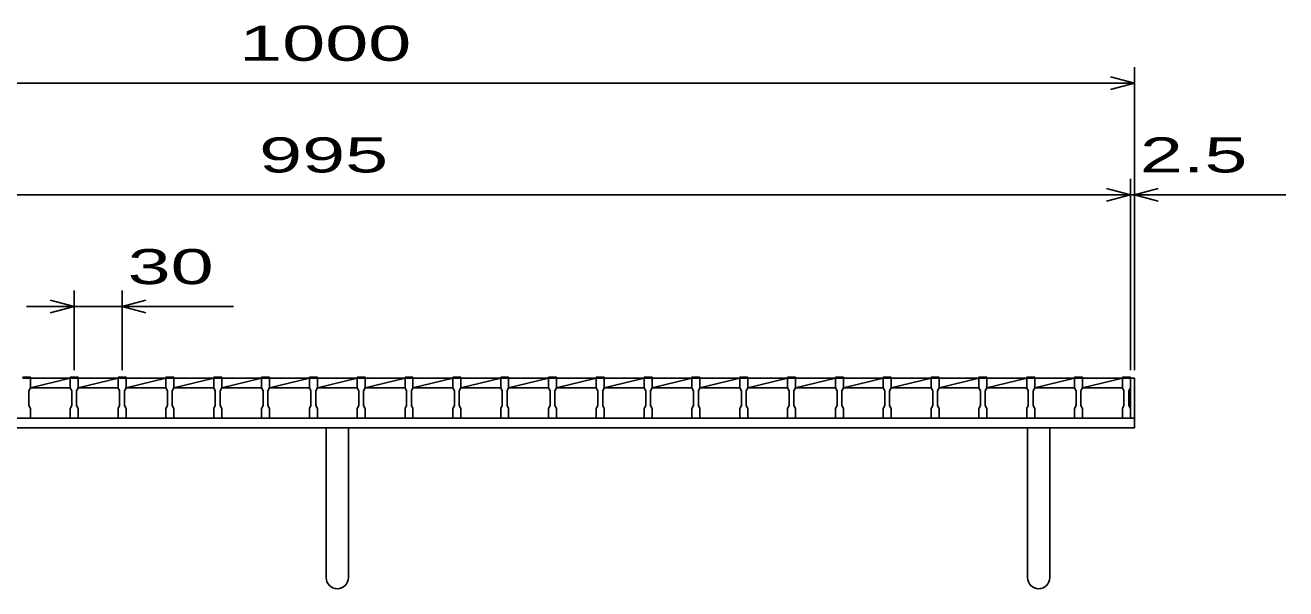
# Model space of a CAD drawing. Units: millimetres, scale not verified. Extents: x -1820 to 1731, y -1282 to 1054.
# Drawn here: x -1117 to -326, y -570 to -216 of the extents above; entities that cross this region are included whole.
import ezdxf
from ezdxf.enums import TextEntityAlignment as Align

# ---------------------------------------------------------------- set-up
doc = ezdxf.new("R2010")
doc.units = ezdxf.units.MM
doc.header["$LTSCALE"] = 10
for name, color, linetype, lineweight in [('16', 3, 'Continuous', 25), ('19', 6, 'Continuous', 25), ('22', 4, 'Continuous', 25)]:
    doc.layers.add(name, color=color, linetype=linetype, lineweight=lineweight)
doc.styles.add('ベクトル', font='')
doc.styles.get('ベクトル').set_extended_font_data('ベクトル')

msp = doc.modelspace()

# ---------------------------------------------------------------- linework, layer by layer
at = {"layer": '16'}
for p, q in [((-1119, -436.8), (-1114, -436.8)), ((-1114, -437.5), (-1119, -437.5)), ((-1114, -436.8), (-1114, -437.5)), ((-1114, -443.5), (-1114, -437.5)), ((-1114, -437.5), (-1089, -437.5)), ((-1114, -443.5), (-1089, -437.5)), ((-1089, -437.5), (-1089, -436.8)), ((-1089, -436.8), (-1084, -436.8)), ((-1089, -437.5), (-1089, -443.5)), ((-1084, -437.5), (-1089, -437.5)), ((-1084, -436.8), (-1084, -437.5)), ((-1084, -443.5), (-1084, -437.5)), ((-1084, -437.5), (-1059, -437.5)), ((-1084, -443.5), (-1059, -437.5)), ((-1059, -437.5), (-1059, -436.8)), ((-1059, -436.8), (-1054, -436.8)), ((-1059, -437.5), (-1059, -443.5)), ((-1054, -437.5), (-1059, -437.5)), ((-1054, -436.8), (-1054, -437.5)), ((-1054, -443.5), (-1054, -437.5)), ((-1054, -437.5), (-1029, -437.5)), ((-1054, -443.5), (-1029, -437.5)), ((-1029, -437.5), (-1029, -436.8)), ((-1029, -436.8), (-1024, -436.8)), ((-1029, -437.5), (-1029, -443.5)), ((-1024, -437.5), (-1029, -437.5)), ((-1024, -436.8), (-1024, -437.5)), ((-1024, -443.5), (-1024, -437.5)), ((-1024, -437.5), (-999, -437.5)), ((-1024, -443.5), (-999, -437.5)), ((-999, -437.5), (-999, -436.8)), ((-999, -436.8), (-994, -436.8)), ((-999, -437.5), (-999, -443.5)), ((-994, -437.5), (-999, -437.5)), ((-994, -436.8), (-994, -437.5)), ((-994, -443.5), (-994, -437.5)), ((-994, -437.5), (-969, -437.5)), ((-994, -443.5), (-969, -437.5)), ((-969, -437.5), (-969, -436.8)), ((-969, -436.8), (-964, -436.8)), ((-969, -437.5), (-969, -443.5)), ((-964, -437.5), (-969, -437.5)), ((-964, -436.8), (-964, -437.5)), ((-964, -443.5), (-964, -437.5)), ((-964, -437.5), (-939, -437.5)), ((-964, -443.5), (-939, -437.5)), ((-939, -437.5), (-939, -436.8)), ((-939, -436.8), (-934, -436.8)), ((-939, -437.5), (-939, -443.5)), ((-934, -437.5), (-939, -437.5)), ((-934, -436.8), (-934, -437.5)), ((-934, -443.5), (-934, -437.5)), ((-934, -437.5), (-909, -437.5)), ((-934, -443.5), (-909, -437.5)), ((-909, -437.5), (-909, -436.8)), ((-909, -436.8), (-904, -436.8)), ((-909, -437.5), (-909, -443.5)), ((-904, -437.5), (-909, -437.5)), ((-904, -436.8), (-904, -437.5)), ((-904, -443.5), (-904, -437.5)), ((-904, -437.5), (-879, -437.5)), ((-904, -443.5), (-879, -437.5)), ((-879, -437.5), (-879, -436.8)), ((-879, -436.8), (-874, -436.8)), ((-879, -437.5), (-879, -443.5)), ((-874, -437.5), (-879, -437.5)), ((-874, -436.8), (-874, -437.5)), ((-874, -443.5), (-874, -437.5)), ((-874, -437.5), (-849, -437.5)), ((-874, -443.5), (-849, -437.5)), ((-849, -437.5), (-849, -436.8)), ((-849, -436.8), (-844, -436.8)), ((-849, -437.5), (-849, -443.5)), ((-844, -437.5), (-849, -437.5)), ((-844, -436.8), (-844, -437.5)), ((-844, -443.5), (-844, -437.5)), ((-844, -437.5), (-819, -437.5)), ((-844, -443.5), (-819, -437.5)), ((-819, -437.5), (-819, -436.8)), ((-819, -436.8), (-814, -436.8)), ((-819, -437.5), (-819, -443.5)), ((-814, -437.5), (-819, -437.5)), ((-814, -436.8), (-814, -437.5)), ((-814, -443.5), (-814, -437.5)), ((-814, -437.5), (-789, -437.5)), ((-814, -443.5), (-789, -437.5)), ((-789, -437.5), (-789, -436.8)), ((-789, -436.8), (-784, -436.8)), ((-789, -437.5), (-789, -443.5)), ((-784, -437.5), (-789, -437.5)), ((-784, -436.8), (-784, -437.5)), ((-784, -443.5), (-784, -437.5)), ((-784, -437.5), (-759, -437.5)), ((-784, -443.5), (-759, -437.5)), ((-759, -437.5), (-759, -436.8)), ((-759, -436.8), (-754, -436.8)), ((-759, -437.5), (-759, -443.5)), ((-754, -437.5), (-759, -437.5)), ((-754, -436.8), (-754, -437.5)), ((-754, -443.5), (-754, -437.5)), ((-754, -437.5), (-729, -437.5)), ((-754, -443.5), (-729, -437.5)), ((-729, -437.5), (-729, -436.8)), ((-729, -436.8), (-724, -436.8)), ((-729, -437.5), (-729, -443.5)), ((-724, -437.5), (-729, -437.5)), ((-724, -436.8), (-724, -437.5)), ((-724, -443.5), (-724, -437.5)), ((-724, -437.5), (-699, -437.5)), ((-724, -443.5), (-699, -437.5)), ((-699, -437.5), (-699, -436.8)), ((-699, -436.8), (-694, -436.8)), ((-699, -437.5), (-699, -443.5)), ((-694, -437.5), (-699, -437.5)), ((-694, -436.8), (-694, -437.5)), ((-694, -443.5), (-694, -437.5)), ((-694, -437.5), (-669, -437.5)), ((-694, -443.5), (-669, -437.5)), ((-669, -437.5), (-669, -436.8)), ((-669, -436.8), (-664, -436.8)), ((-669, -437.5), (-669, -443.5)), ((-664, -437.5), (-669, -437.5)), ((-664, -436.8), (-664, -437.5)), ((-664, -443.5), (-664, -437.5)), ((-664, -437.5), (-639, -437.5)), ((-664, -443.5), (-639, -437.5)), ((-639, -437.5), (-639, -436.8)), ((-639, -436.8), (-634, -436.8)), ((-639, -437.5), (-639, -443.5)), ((-634, -437.5), (-639, -437.5)), ((-634, -436.8), (-634, -437.5)), ((-634, -443.5), (-634, -437.5)), ((-634, -437.5), (-609, -437.5)), ((-634, -443.5), (-609, -437.5)), ((-609, -437.5), (-609, -436.8)), ((-609, -436.8), (-604, -436.8)), ((-609, -437.5), (-609, -443.5)), ((-604, -437.5), (-609, -437.5)), ((-604, -436.8), (-604, -437.5)), ((-604, -443.5), (-604, -437.5)), ((-604, -437.5), (-579, -437.5)), ((-604, -443.5), (-579, -437.5)), ((-579, -437.5), (-579, -436.8)), ((-579, -436.8), (-574, -436.8)), ((-579, -437.5), (-579, -443.5)), ((-574, -437.5), (-579, -437.5)), ((-574, -436.8), (-574, -437.5)), ((-574, -443.5), (-574, -437.5)), ((-574, -437.5), (-549, -437.5)), ((-574, -443.5), (-549, -437.5)), ((-549, -437.5), (-549, -436.8)), ((-549, -436.8), (-544, -436.8)), ((-549, -437.5), (-549, -443.5)), ((-544, -437.5), (-549, -437.5)), ((-544, -436.8), (-544, -437.5)), ((-544, -443.5), (-544, -437.5)), ((-544, -437.5), (-519, -437.5)), ((-544, -443.5), (-519, -437.5)), ((-519, -437.5), (-519, -436.8)), ((-519, -436.8), (-514, -436.8)), ((-519, -437.5), (-519, -443.5)), ((-514, -437.5), (-519, -437.5)), ((-514, -436.8), (-514, -437.5)), ((-514, -443.5), (-514, -437.5)), ((-514, -437.5), (-489, -437.5)), ((-514, -443.5), (-489, -437.5)), ((-489, -437.5), (-489, -436.8)), ((-489, -436.8), (-484, -436.8)), ((-489, -437.5), (-489, -443.5)), ((-484, -437.5), (-489, -437.5)), ((-484, -436.8), (-484, -437.5)), ((-484, -443.5), (-484, -437.5)), ((-484, -437.5), (-459, -437.5)), ((-484, -443.5), (-459, -437.5)), ((-459, -437.5), (-459, -436.8)), ((-459, -436.8), (-454, -436.8)), ((-459, -437.5), (-459, -443.5)), ((-454, -437.5), (-459, -437.5)), ((-454, -436.8), (-454, -437.5)), ((-454, -443.5), (-454, -437.5)), ((-454, -437.5), (-429, -437.5)), ((-454, -443.5), (-429, -437.5)), ((-429, -437.5), (-429, -436.8)), ((-429, -436.8), (-424, -436.8)), ((-429, -437.5), (-429, -443.5)), ((-424, -437.5), (-429, -437.5)), ((-424, -436.8), (-424, -437.5)), ((-424, -443.5), (-424, -437.5)), ((-424, -462.5), (-424, -437.5)), ((-1115, -445.5), (-1114, -443.5)), ((-1115, -454.5), (-1115, -445.5)), ((-1114, -443.5), (-1089, -443.5)), ((-1089, -443.5), (-1088, -445.5)), ((-1088, -445.5), (-1088, -454.5)), ((-1085, -445.5), (-1084, -443.5)), ((-1085, -454.5), (-1085, -445.5)), ((-1084, -443.5), (-1059, -443.5)), ((-1059, -443.5), (-1058, -445.5)), ((-1058, -445.5), (-1058, -454.5)), ((-1055, -445.5), (-1054, -443.5)), ((-1055, -454.5), (-1055, -445.5)), ((-1054, -443.5), (-1029, -443.5)), ((-1029, -443.5), (-1028, -445.5)), ((-1028, -445.5), (-1028, -454.5)), ((-1025, -445.5), (-1024, -443.5)), ((-1025, -454.5), (-1025, -445.5)), ((-1024, -443.5), (-999, -443.5)), ((-999, -443.5), (-998, -445.5)), ((-998, -445.5), (-998, -454.5)), ((-995, -445.5), (-994, -443.5)), ((-995, -454.5), (-995, -445.5)), ((-994, -443.5), (-969, -443.5)), ((-969, -443.5), (-968, -445.5)), ((-968, -445.5), (-968, -454.5)), ((-965, -445.5), (-964, -443.5)), ((-965, -454.5), (-965, -445.5)), ((-964, -443.5), (-939, -443.5)), ((-939, -443.5), (-938, -445.5)), ((-938, -445.5), (-938, -454.5)), ((-935, -445.5), (-934, -443.5)), ((-935, -454.5), (-935, -445.5)), ((-934, -443.5), (-909, -443.5)), ((-909, -443.5), (-908, -445.5)), ((-908, -445.5), (-908, -454.5)), ((-905, -445.5), (-904, -443.5)), ((-905, -454.5), (-905, -445.5)), ((-904, -443.5), (-879, -443.5)), ((-879, -443.5), (-878, -445.5)), ((-878, -445.5), (-878, -454.5)), ((-875, -445.5), (-874, -443.5)), ((-875, -454.5), (-875, -445.5)), ((-874, -443.5), (-849, -443.5)), ((-849, -443.5), (-848, -445.5)), ((-848, -445.5), (-848, -454.5)), ((-845, -445.5), (-844, -443.5)), ((-845, -454.5), (-845, -445.5)), ((-844, -443.5), (-819, -443.5)), ((-819, -443.5), (-818, -445.5)), ((-818, -445.5), (-818, -454.5)), ((-815, -445.5), (-814, -443.5)), ((-815, -454.5), (-815, -445.5)), ((-814, -443.5), (-789, -443.5)), ((-789, -443.5), (-788, -445.5)), ((-788, -445.5), (-788, -454.5)), ((-785, -445.5), (-784, -443.5)), ((-785, -454.5), (-785, -445.5)), ((-784, -443.5), (-759, -443.5)), ((-759, -443.5), (-758, -445.5)), ((-758, -445.5), (-758, -454.5)), ((-755, -445.5), (-754, -443.5)), ((-755, -454.5), (-755, -445.5)), ((-754, -443.5), (-729, -443.5)), ((-729, -443.5), (-728, -445.5)), ((-728, -445.5), (-728, -454.5)), ((-725, -445.5), (-724, -443.5)), ((-725, -454.5), (-725, -445.5)), ((-724, -443.5), (-699, -443.5)), ((-699, -443.5), (-698, -445.5)), ((-698, -445.5), (-698, -454.5)), ((-695, -445.5), (-694, -443.5)), ((-695, -454.5), (-695, -445.5)), ((-694, -443.5), (-669, -443.5)), ((-669, -443.5), (-668, -445.5)), ((-668, -445.5), (-668, -454.5)), ((-665, -445.5), (-664, -443.5)), ((-665, -454.5), (-665, -445.5)), ((-664, -443.5), (-639, -443.5)), ((-639, -443.5), (-638, -445.5)), ((-638, -445.5), (-638, -454.5)), ((-635, -445.5), (-634, -443.5)), ((-635, -454.5), (-635, -445.5)), ((-634, -443.5), (-609, -443.5)), ((-609, -443.5), (-608, -445.5)), ((-608, -445.5), (-608, -454.5)), ((-605, -445.5), (-604, -443.5)), ((-605, -454.5), (-605, -445.5)), ((-604, -443.5), (-579, -443.5)), ((-579, -443.5), (-578, -445.5)), ((-578, -445.5), (-578, -454.5)), ((-575, -445.5), (-574, -443.5)), ((-575, -454.5), (-575, -445.5)), ((-574, -443.5), (-549, -443.5)), ((-549, -443.5), (-548, -445.5)), ((-548, -445.5), (-548, -454.5)), ((-545, -445.5), (-544, -443.5)), ((-545, -454.5), (-545, -445.5)), ((-544, -443.5), (-519, -443.5)), ((-519, -443.5), (-518, -445.5)), ((-518, -445.5), (-518, -454.5)), ((-515, -445.5), (-514, -443.5)), ((-515, -454.5), (-515, -445.5)), ((-514, -443.5), (-489, -443.5)), ((-489, -443.5), (-488, -445.5)), ((-488, -445.5), (-488, -454.5)), ((-485, -445.5), (-484, -443.5)), ((-485, -454.5), (-485, -445.5)), ((-484, -443.5), (-459, -443.5)), ((-459, -443.5), (-458, -445.5)), ((-458, -445.5), (-458, -454.5)), ((-455, -445.5), (-454, -443.5)), ((-455, -454.5), (-455, -445.5)), ((-454, -443.5), (-429, -443.5)), ((-429, -443.5), (-428, -445.5)), ((-428, -445.5), (-428, -454.5)), ((-425, -445.5), (-424, -443.5)), ((-425, -454.5), (-425, -445.5)), ((-1114, -456.5), (-1115, -454.5)), ((-1114, -462.5), (-1114, -456.5)), ((-1088, -454.5), (-1089, -456.5)), ((-1089, -456.5), (-1089, -462.5)), ((-1084, -456.5), (-1085, -454.5)), ((-1084, -462.5), (-1084, -456.5)), ((-1058, -454.5), (-1059, -456.5)), ((-1059, -456.5), (-1059, -462.5)), ((-1054, -456.5), (-1055, -454.5)), ((-1054, -462.5), (-1054, -456.5)), ((-1028, -454.5), (-1029, -456.5)), ((-1029, -456.5), (-1029, -462.5)), ((-1024, -456.5), (-1025, -454.5)), ((-1024, -462.5), (-1024, -456.5)), ((-998, -454.5), (-999, -456.5)), ((-999, -456.5), (-999, -462.5)), ((-994, -456.5), (-995, -454.5)), ((-994, -462.5), (-994, -456.5)), ((-968, -454.5), (-969, -456.5)), ((-969, -456.5), (-969, -462.5)), ((-964, -456.5), (-965, -454.5)), ((-964, -462.5), (-964, -456.5)), ((-938, -454.5), (-939, -456.5)), ((-939, -456.5), (-939, -462.5)), ((-934, -456.5), (-935, -454.5)), ((-934, -462.5), (-934, -456.5)), ((-908, -454.5), (-909, -456.5)), ((-909, -456.5), (-909, -462.5)), ((-904, -456.5), (-905, -454.5)), ((-904, -462.5), (-904, -456.5)), ((-878, -454.5), (-879, -456.5)), ((-879, -456.5), (-879, -462.5)), ((-874, -456.5), (-875, -454.5)), ((-874, -462.5), (-874, -456.5)), ((-848, -454.5), (-849, -456.5)), ((-849, -456.5), (-849, -462.5)), ((-844, -456.5), (-845, -454.5)), ((-844, -462.5), (-844, -456.5)), ((-818, -454.5), (-819, -456.5)), ((-819, -456.5), (-819, -462.5)), ((-814, -456.5), (-815, -454.5)), ((-814, -462.5), (-814, -456.5)), ((-788, -454.5), (-789, -456.5)), ((-789, -456.5), (-789, -462.5)), ((-784, -456.5), (-785, -454.5)), ((-784, -462.5), (-784, -456.5)), ((-758, -454.5), (-759, -456.5)), ((-759, -456.5), (-759, -462.5)), ((-754, -456.5), (-755, -454.5)), ((-754, -462.5), (-754, -456.5)), ((-728, -454.5), (-729, -456.5)), ((-729, -456.5), (-729, -462.5)), ((-724, -456.5), (-725, -454.5)), ((-724, -462.5), (-724, -456.5)), ((-698, -454.5), (-699, -456.5)), ((-699, -456.5), (-699, -462.5)), ((-694, -456.5), (-695, -454.5)), ((-694, -462.5), (-694, -456.5)), ((-668, -454.5), (-669, -456.5)), ((-669, -456.5), (-669, -462.5)), ((-664, -456.5), (-665, -454.5)), ((-664, -462.5), (-664, -456.5)), ((-638, -454.5), (-639, -456.5)), ((-639, -456.5), (-639, -462.5)), ((-634, -456.5), (-635, -454.5)), ((-634, -462.5), (-634, -456.5)), ((-608, -454.5), (-609, -456.5)), ((-609, -456.5), (-609, -462.5)), ((-604, -456.5), (-605, -454.5)), ((-604, -462.5), (-604, -456.5)), ((-578, -454.5), (-579, -456.5)), ((-579, -456.5), (-579, -462.5)), ((-574, -456.5), (-575, -454.5)), ((-574, -462.5), (-574, -456.5)), ((-548, -454.5), (-549, -456.5)), ((-549, -456.5), (-549, -462.5)), ((-544, -456.5), (-545, -454.5)), ((-544, -462.5), (-544, -456.5)), ((-518, -454.5), (-519, -456.5)), ((-519, -456.5), (-519, -462.5)), ((-514, -456.5), (-515, -454.5)), ((-514, -462.5), (-514, -456.5)), ((-488, -454.5), (-489, -456.5)), ((-489, -456.5), (-489, -462.5)), ((-484, -456.5), (-485, -454.5)), ((-484, -462.5), (-484, -456.5)), ((-458, -454.5), (-459, -456.5)), ((-459, -456.5), (-459, -462.5)), ((-454, -456.5), (-455, -454.5)), ((-454, -462.5), (-454, -456.5)), ((-428, -454.5), (-429, -456.5)), ((-429, -456.5), (-429, -462.5)), ((-424, -456.5), (-425, -454.5)), ((-424, -462.5), (-424, -456.5)), ((-1119, -462.5), (-1114, -462.5)), ((-1114, -462.5), (-1089, -462.5)), ((-1089, -462.5), (-1084, -462.5)), ((-1084, -462.5), (-1059, -462.5)), ((-1059, -462.5), (-1054, -462.5)), ((-1054, -462.5), (-1029, -462.5)), ((-1029, -462.5), (-1024, -462.5)), ((-1024, -462.5), (-999, -462.5)), ((-999, -462.5), (-994, -462.5)), ((-994, -462.5), (-969, -462.5)), ((-969, -462.5), (-964, -462.5)), ((-964, -462.5), (-939, -462.5)), ((-939, -462.5), (-934, -462.5)), ((-934, -462.5), (-909, -462.5)), ((-909, -462.5), (-904, -462.5)), ((-904, -462.5), (-879, -462.5)), ((-879, -462.5), (-874, -462.5)), ((-874, -462.5), (-849, -462.5)), ((-849, -462.5), (-844, -462.5)), ((-844, -462.5), (-819, -462.5)), ((-819, -462.5), (-814, -462.5)), ((-814, -462.5), (-789, -462.5)), ((-789, -462.5), (-784, -462.5)), ((-784, -462.5), (-759, -462.5)), ((-759, -462.5), (-754, -462.5)), ((-754, -462.5), (-729, -462.5)), ((-729, -462.5), (-724, -462.5)), ((-724, -462.5), (-699, -462.5)), ((-699, -462.5), (-694, -462.5)), ((-694, -462.5), (-669, -462.5)), ((-669, -462.5), (-664, -462.5)), ((-664, -462.5), (-639, -462.5)), ((-639, -462.5), (-634, -462.5)), ((-634, -462.5), (-609, -462.5)), ((-609, -462.5), (-604, -462.5)), ((-604, -462.5), (-579, -462.5)), ((-579, -462.5), (-574, -462.5)), ((-574, -462.5), (-549, -462.5)), ((-549, -462.5), (-544, -462.5)), ((-544, -462.5), (-519, -462.5)), ((-519, -462.5), (-514, -462.5)), ((-514, -462.5), (-489, -462.5)), ((-489, -462.5), (-484, -462.5)), ((-484, -462.5), (-459, -462.5)), ((-459, -462.5), (-454, -462.5)), ((-454, -462.5), (-429, -462.5)), ((-429, -462.5), (-424, -462.5))]:
    msp.add_line(p, q, dxfattribs=at)
at = {"layer": '19'}
for p, q in [((-424, -437.5), (-421.5, -437.5)), ((-421.5, -437.5), (-421.5, -462.5)), ((-1421.5, -462.5), (-421.5, -462.5)), ((-421.5, -462.5), (-421.5, -468.5)), ((-421.5, -468.5), (-1421.5, -468.5)), ((-928.5, -468.5), (-928.5, -562.5)), ((-914.5, -562.5), (-914.5, -468.5)), ((-488.5, -468.5), (-488.5, -562.5)), ((-474.5, -562.5), (-474.5, -468.5))]:
    msp.add_line(p, q, dxfattribs=at)
for centre in [(-921.5, -562.5), (-481.5, -562.5)]:
    msp.add_arc(centre, 7, 180, 0, dxfattribs=at)
at = {"layer": '22'}
for p, q in [((-421.5, -432.5), (-421.5, -242.5)), ((-1421.5, -252.5), (-421.5, -252.5)), ((-421.5, -252.5), (-436.5, -248.5)), ((-436.5, -256.5), (-421.5, -252.5)), ((-424, -432.5), (-424, -312.5)), ((-421.5, -432.5), (-421.5, -312.5)), ((-1419, -322.5), (-424, -322.5)), ((-424, -322.5), (-439, -318.5)), ((-439, -326.5), (-424, -322.5)), ((-424, -322.5), (-421.5, -322.5)), ((-421.5, -322.5), (-406.5, -318.5)), ((-406.5, -326.5), (-421.5, -322.5)), ((-421.5, -322.5), (-326.5, -322.5)), ((-1086.5, -432.5), (-1086.5, -382.5)), ((-1056.5, -382.5), (-1056.5, -432.5)), ((-1086.5, -392.5), (-1116.5, -392.5)), ((-1086.5, -392.5), (-1101.5, -388.5)), ((-1101.5, -396.5), (-1086.5, -392.5)), ((-1086.5, -392.5), (-1056.5, -392.5)), ((-1056.5, -392.5), (-1041.5, -388.5)), ((-1041.5, -396.5), (-1056.5, -392.5)), ((-1056.5, -392.5), (-986.5, -392.5))]:
    msp.add_line(p, q, dxfattribs=at)

# ---------------------------------------------------------------- texts
at = {"layer": '22', "color": 2, "style": 'ベクトル', "width": 1.65}
for s, p in [(' 1000 ', (-996.5, -227.5)), (' 995 ', (-984, -297.5)), (' 2.5 ', (-431.5, -297.5)), (' 30 ', (-1066.5, -367.5))]:
    msp.add_text(s, height=21.99, dxfattribs=at).set_placement(p, align=Align.MIDDLE_LEFT)

doc.saveas('drawing.dxf')
